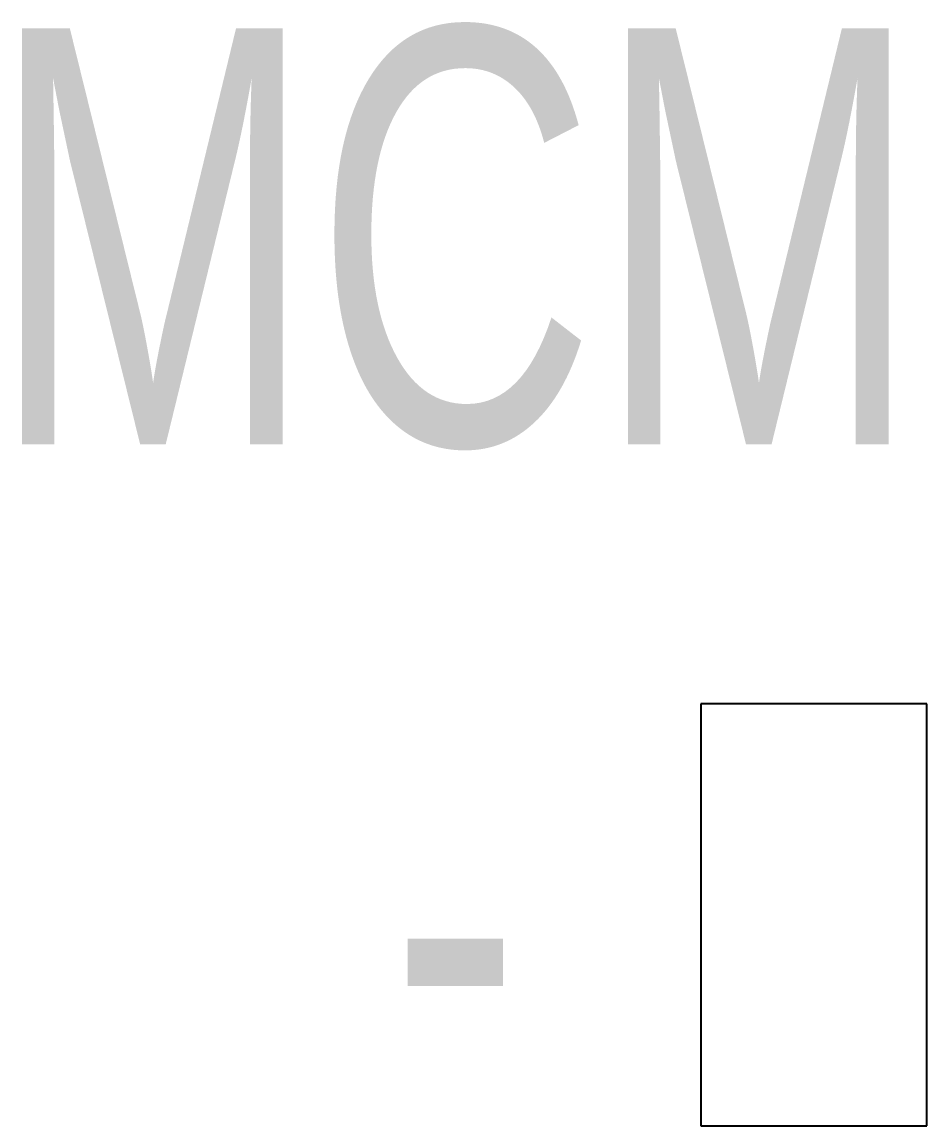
# Model space of a CAD drawing. Header units: millimetres. Extents: x 107 to 2900, y 85 to 3996.
# Drawn here: x 1065.33 to 1079.88, y 3655.74 to 3673.49 of the extents above; entities that cross this region are included whole.
import ezdxf
from ezdxf.enums import TextEntityAlignment as Align

# ---------------------------------------------------------------- set-up
doc = ezdxf.new("R2010")
doc.units = ezdxf.units.MM
doc.layers.add('7', color=7, linetype='Continuous')
doc.styles.add('ghs', font='NGULIM.TTF')

msp = doc.modelspace()

# ---------------------------------------------------------------- linework, layer by layer
at = {"color": 0, "linetype": 'Continuous'}
for p, q in [((1079.881, 3662.524), (1076.246, 3662.524)), ((1076.246, 3662.524), (1076.246, 3655.737)), ((1079.881, 3655.737), (1079.881, 3662.524)), ((1076.246, 3655.737), (1079.881, 3655.737))]:
    msp.add_line(p, q, dxfattribs=at)

# ---------------------------------------------------------------- texts
at = {"layer": '7', "color": 0, "linetype": 'Continuous', "style": 'ghs', "width": 0.7}
for s, height, p in [('MCM', 6.6929, (1072.296, 3670.044)), ('-', 6.693, (1072.296, 3659.131))]:
    msp.add_text(s, height=height, dxfattribs=at).set_placement(p, align=Align.MIDDLE)

doc.saveas('drawing.dxf')
